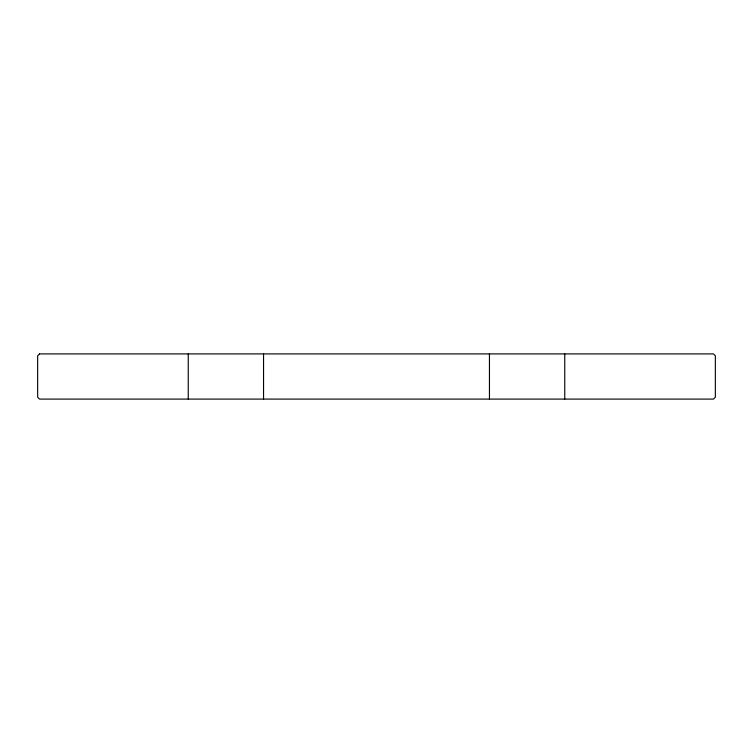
<?xml version="1.0" encoding="UTF-8"?>
<svg xmlns="http://www.w3.org/2000/svg" width="753" height="753" viewBox="0 0 753 753"><rect width="100%" height="100%" fill="white"/><g stroke="black" fill="none" stroke-linecap="round" stroke-linejoin="round"><path stroke-width="1.13" d="M564.75 353.91L564.75 399.09M489.45 353.91L489.45 399.09M263.55 353.91L263.55 399.09M188.25 353.91L188.25 399.09M39.532 353.91L37.65 355.793L37.65 397.208L39.532 399.09L713.467 399.09L715.35 397.208L715.35 355.793L713.467 353.91L39.532 353.91"/></g></svg>
